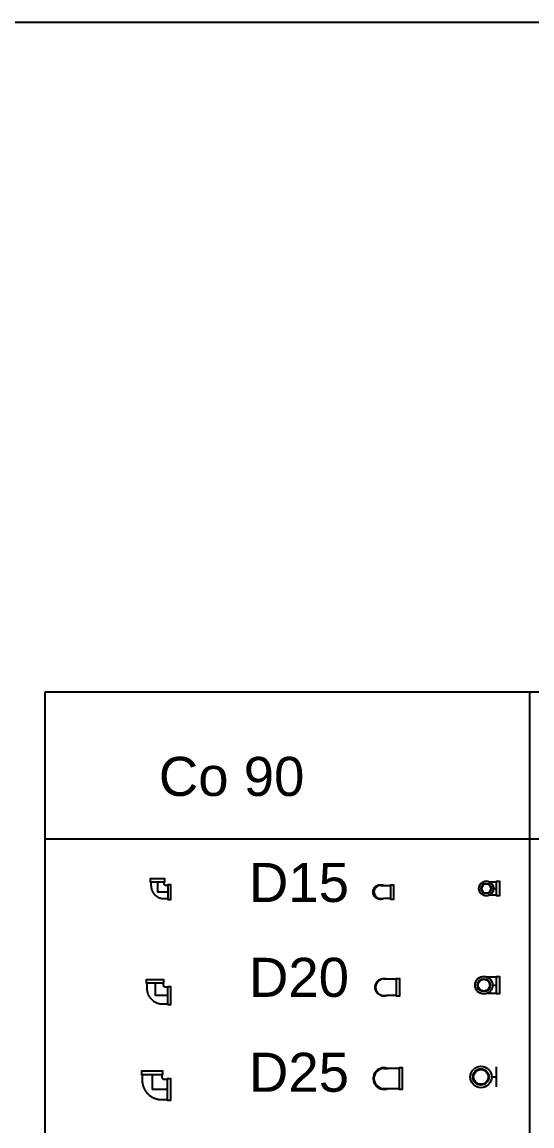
# Model space of a CAD drawing. Header units: millimetres. Extents: x 1218 to 72853, y -34712 to 16286.
# Drawn here: x 38714 to 39758, y 14025 to 16286 of the extents above; entities that cross this region are included whole.
import ezdxf

# ---------------------------------------------------------------- set-up
doc = ezdxf.new("R2010")
doc.units = ezdxf.units.MM
doc.set_wipeout_variables(frame=1)
doc.styles.get("Standard").update_dxf_attribs({"font": 'arial.ttf'})

# ---------------------------------------------------------------- blocks, each defined once
blk = doc.blocks.new('CO90-DN15 PCCC')
for p, q in [((-13.5, 21), (13.5, 21)), ((21, 13.5), (21, -13.5))]:
    blk.add_line(p, q)
at = {"color": 8}
for p in [(0, 21), (21, 0)]:
    blk.add_line(p, (0, 0), dxfattribs=at)
blk.add_lwpolyline([(13.5, -13.5), (19.5, -13.5), (19.5, -13.5), (19.6, -13.5), (19.6, -13.5), (19.7, -13.5), (19.7, -13.5), (19.8, -13.5), (19.8, -13.5), (19.9, -13.5), (19.9, -13.6), (20, -13.6), (20, -13.6), (20.1, -13.6), (20.1, -13.6), (20.1, -13.6), (20.2, -13.7), (20.2, -13.7), (20.3, -13.7), (20.3, -13.7), (20.3, -13.8), (20.4, -13.8), (20.4, -13.8), (20.5, -13.8), (20.5, -13.9), (20.5, -13.9), (20.6, -13.9), (20.6, -14), (20.6, -14), (20.7, -14), (20.7, -14.1), (20.7, -14.1), (20.7, -14.2), (20.8, -14.2), (20.8, -14.2), (20.8, -14.3), (20.8, -14.3), (20.9, -14.4), (20.9, -14.4), (20.9, -14.4), (20.9, -14.5), (20.9, -14.5), (20.9, -14.6), (21, -14.6), (21, -14.7), (21, -14.7), (21, -14.8), (21, -14.8), (21, -14.9), (21, -14.9), (21, -15), (27, -15), (27, 15), (21, 15), (21, 15), (21, 15), (21, 14.9), (21, 14.9), (21, 14.8), (21, 14.8), (21, 14.7), (21, 14.7), (21, 14.6), (20.9, 14.6), (20.9, 14.5), (20.9, 14.5), (20.9, 14.4), (20.9, 14.4), (20.9, 14.4), (20.8, 14.3), (20.8, 14.3), (20.8, 14.2), (20.8, 14.2), (20.7, 14.2), (20.7, 14.1), (20.7, 14.1), (20.7, 14), (20.6, 14), (20.6, 14), (20.6, 13.9), (20.5, 13.9), (20.5, 13.9), (20.5, 13.8), (20.4, 13.8), (20.4, 13.8), (20.3, 13.8), (20.3, 13.7), (20.3, 13.7), (20.2, 13.7), (20.2, 13.7), (20.1, 13.6), (20.1, 13.6), (20.1, 13.6), (20, 13.6), (20, 13.6), (19.9, 13.6), (19.9, 13.5), (19.8, 13.5), (19.8, 13.5), (19.7, 13.5), (19.7, 13.5), (19.6, 13.5), (19.6, 13.5), (19.5, 13.5), (17.5, 13.5), (17.4, 13.5), (17.2, 13.5), (17.1, 13.5), (17, 13.5), (16.9, 13.5), (16.8, 13.6), (16.6, 13.6), (16.5, 13.6), (16.4, 13.7), (16.3, 13.7), (16.1, 13.7), (16, 13.8), (15.9, 13.8), (15.8, 13.9), (15.7, 13.9), (15.6, 14), (15.5, 14.1), (15.4, 14.1), (15.3, 14.2), (15.1, 14.3), (15, 14.3), (15, 14.4), (14.9, 14.5), (14.8, 14.6), (14.7, 14.7), (14.6, 14.8), (14.5, 14.9), (14.4, 15), (14.3, 15), (14.3, 15.1), (14.2, 15.3), (14.1, 15.4), (14.1, 15.5), (14, 15.6), (13.9, 15.7), (13.9, 15.8), (13.8, 15.9), (13.8, 16), (13.7, 16.1), (13.7, 16.3), (13.7, 16.4), (13.6, 16.5), (13.6, 16.6), (13.6, 16.8), (13.5, 16.9), (13.5, 17), (13.5, 17.1), (13.5, 17.2), (13.5, 17.5), (13.5, 19.5), (13.5, 19.5), (13.5, 19.6), (13.5, 19.6), (13.5, 19.7), (13.5, 19.7), (13.5, 19.8), (13.5, 19.8), (13.5, 19.9), (13.6, 19.9), (13.6, 20), (13.6, 20), (13.6, 20.1), (13.6, 20.1), (13.6, 20.1), (13.7, 20.2), (13.7, 20.2), (13.7, 20.3), (13.7, 20.3), (13.8, 20.3), (13.8, 20.4), (13.8, 20.4), (13.8, 20.5), (13.9, 20.5), (13.9, 20.5), (13.9, 20.6), (14, 20.6), (14, 20.6), (14, 20.7), (14.1, 20.7), (14.1, 20.7), (14.2, 20.7), (14.2, 20.8), (14.2, 20.8), (14.3, 20.8), (14.3, 20.8), (14.4, 20.9), (14.4, 20.9), (14.4, 20.9), (14.5, 20.9), (14.5, 20.9), (14.6, 20.9), (14.6, 21), (14.7, 21), (14.7, 21), (14.8, 21), (14.8, 21), (14.9, 21), (14.9, 21), (15, 21), (15, 27), (-15, 27), (-15, 21), (-15, 21), (-15, 21), (-14.9, 21), (-14.9, 21), (-14.8, 21), (-14.8, 21), (-14.7, 21), (-14.7, 21), (-14.6, 21), (-14.6, 20.9), (-14.5, 20.9), (-14.5, 20.9), (-14.4, 20.9), (-14.4, 20.9), (-14.4, 20.9), (-14.3, 20.8), (-14.3, 20.8), (-14.2, 20.8), (-14.2, 20.8), (-14.2, 20.7), (-14.1, 20.7), (-14.1, 20.7), (-14, 20.7), (-14, 20.6), (-14, 20.6), (-13.9, 20.6), (-13.9, 20.5), (-13.9, 20.5), (-13.8, 20.5), (-13.8, 20.4), (-13.8, 20.4), (-13.8, 20.3), (-13.7, 20.3), (-13.7, 20.3), (-13.7, 20.2), (-13.7, 20.2), (-13.6, 20.1), (-13.6, 20.1), (-13.6, 20.1), (-13.6, 20), (-13.6, 20), (-13.6, 19.9), (-13.5, 19.9), (-13.5, 19.8), (-13.5, 19.8), (-13.5, 19.7), (-13.5, 19.7), (-13.5, 19.6), (-13.5, 19.6), (-13.5, 19.5), (-13.5, 13.5), (-13.4, 11.8), (-13.4, 11), (-13.3, 10.1), (-13.2, 9.3), (-13, 8.4), (-12.8, 7.6), (-12.7, 6.8), (-12.4, 6), (-12.2, 5.2), (-11.9, 4.4), (-11.6, 3.6), (-11.3, 2.8), (-10.9, 2), (-10.6, 1.2), (-10.2, 0.5), (-9.7, -0.2), (-9.3, -1), (-8.8, -1.7), (-8.3, -2.4), (-7.8, -3), (-7.3, -3.7), (-6.8, -4.4), (-6.2, -5), (-5.6, -5.6), (-5, -6.2), (-4.4, -6.8), (-3.7, -7.3), (-3, -7.8), (-2.4, -8.3), (-1.7, -8.8), (-1, -9.3), (-0.2, -9.7), (0.5, -10.2), (1.2, -10.6), (2, -10.9), (2.8, -11.3), (3.6, -11.6), (4.4, -11.9), (5.2, -12.2), (6, -12.4), (6.8, -12.7), (7.6, -12.8), (8.4, -13), (9.3, -13.2), (10.1, -13.3), (11, -13.4), (11.8, -13.4), (12.7, -13.5), (13.5, -13.5)], close=True)
at = {"flags": 1}
for p in [(0, 27), (27, 0)]:
    blk.add_attdef('AMC', p, '', height=0.5, dxfattribs=at)
blk = doc.blocks.new('CO90-DN20 PCCC')
blk.add_wipeout([(15, -17), (25, -17), (25, -17), (25.1, -17), (25.1, -17), (25.1, -17), (25.2, -17), (25.2, -17), (25.2, -17), (25.2, -17), (25.3, -17), (25.3, -17), (25.3, -17.1), (25.4, -17.1), (25.4, -17.1), (25.4, -17.1), (25.5, -17.1), (25.5, -17.1), (25.5, -17.1), (25.5, -17.2), (25.6, -17.2), (25.6, -17.2), (25.6, -17.2), (25.6, -17.2), (25.7, -17.2), (25.7, -17.3), (25.7, -17.3), (25.7, -17.3), (25.8, -17.3), (25.8, -17.4), (25.8, -17.4), (25.8, -17.4), (25.8, -17.4), (25.8, -17.5), (25.9, -17.5), (25.9, -17.5), (25.9, -17.5), (25.9, -17.6), (25.9, -17.6), (25.9, -17.6), (25.9, -17.7), (26, -17.7), (26, -17.7), (26, -17.8), (26, -17.8), (26, -17.8), (26, -17.8), (26, -17.9), (26, -17.9), (26, -17.9), (26, -18), (32, -18), (32, 18), (26, 18), (26, 18), (26, 17.9), (26, 17.9), (26, 17.9), (26, 17.8), (26, 17.8), (26, 17.8), (26, 17.8), (26, 17.7), (26, 17.7), (25.9, 17.7), (25.9, 17.6), (25.9, 17.6), (25.9, 17.6), (25.9, 17.5), (25.9, 17.5), (25.9, 17.5), (25.8, 17.5), (25.8, 17.4), (25.8, 17.4), (25.8, 17.4), (25.8, 17.4), (25.8, 17.3), (25.7, 17.3), (25.7, 17.3), (25.7, 17.3), (25.7, 17.2), (25.6, 17.2), (25.6, 17.2), (25.6, 17.2), (25.6, 17.2), (25.5, 17.2), (25.5, 17.1), (25.5, 17.1), (25.5, 17.1), (25.4, 17.1), (25.4, 17.1), (25.4, 17.1), (25.3, 17.1), (25.3, 17), (25.3, 17), (25.2, 17), (25.2, 17), (25.2, 17), (25.2, 17), (25.1, 17), (25.1, 17), (25.1, 17), (25, 17), (22, 17), (21.8, 17), (21.7, 17), (21.5, 17), (21.4, 17), (21.2, 17.1), (21.1, 17.1), (20.9, 17.1), (20.8, 17.2), (20.6, 17.2), (20.5, 17.2), (20.3, 17.3), (20.2, 17.4), (20, 17.4), (19.9, 17.5), (19.7, 17.5), (19.6, 17.6), (19.5, 17.7), (19.3, 17.8), (19.2, 17.9), (19.1, 18), (18.9, 18), (18.8, 18.1), (18.7, 18.2), (18.6, 18.4), (18.5, 18.5), (18.4, 18.6), (18.2, 18.7), (18.1, 18.8), (18, 18.9), (18, 19.1), (17.9, 19.2), (17.8, 19.3), (17.7, 19.5), (17.6, 19.6), (17.5, 19.7), (17.5, 19.9), (17.4, 20), (17.4, 20.2), (17.3, 20.3), (17.2, 20.5), (17.2, 20.6), (17.2, 20.8), (17.1, 20.9), (17.1, 21.1), (17.1, 21.2), (17, 21.4), (17, 21.5), (17, 21.7), (17, 22), (17, 25), (17, 25), (17, 25.1), (17, 25.1), (17, 25.1), (17, 25.2), (17, 25.2), (17, 25.2), (17, 25.2), (17, 25.3), (17, 25.3), (17.1, 25.3), (17.1, 25.4), (17.1, 25.4), (17.1, 25.4), (17.1, 25.5), (17.1, 25.5), (17.1, 25.5), (17.2, 25.5), (17.2, 25.6), (17.2, 25.6), (17.2, 25.6), (17.2, 25.6), (17.2, 25.7), (17.3, 25.7), (17.3, 25.7), (17.3, 25.7), (17.3, 25.8), (17.4, 25.8), (17.4, 25.8), (17.4, 25.8), (17.4, 25.8), (17.5, 25.8), (17.5, 25.9), (17.5, 25.9), (17.5, 25.9), (17.6, 25.9), (17.6, 25.9), (17.6, 25.9), (17.7, 25.9), (17.7, 26), (17.7, 26), (17.8, 26), (17.8, 26), (17.8, 26), (17.8, 26), (17.9, 26), (17.9, 26), (17.9, 26), (18, 26), (18, 32), (-18, 32), (-18, 26), (-18, 26), (-17.9, 26), (-17.9, 26), (-17.9, 26), (-17.8, 26), (-17.8, 26), (-17.8, 26), (-17.8, 26), (-17.7, 26), (-17.7, 26), (-17.7, 25.9), (-17.6, 25.9), (-17.6, 25.9), (-17.6, 25.9), (-17.5, 25.9), (-17.5, 25.9), (-17.5, 25.9), (-17.5, 25.8), (-17.4, 25.8), (-17.4, 25.8), (-17.4, 25.8), (-17.4, 25.8), (-17.3, 25.8), (-17.3, 25.7), (-17.3, 25.7), (-17.3, 25.7), (-17.2, 25.7), (-17.2, 25.6), (-17.2, 25.6), (-17.2, 25.6), (-17.2, 25.6), (-17.2, 25.5), (-17.1, 25.5), (-17.1, 25.5), (-17.1, 25.5), (-17.1, 25.4), (-17.1, 25.4), (-17.1, 25.4), (-17.1, 25.3), (-17, 25.3), (-17, 25.3), (-17, 25.2), (-17, 25.2), (-17, 25.2), (-17, 25.2), (-17, 25.1), (-17, 25.1), (-17, 25.1), (-17, 25), (-17, 15), (-16.9, 13), (-16.9, 12), (-16.7, 11), (-16.6, 10), (-16.4, 9), (-16.2, 8), (-16, 7), (-15.7, 6.1), (-15.4, 5.1), (-15.1, 4.2), (-14.8, 3.2), (-14.4, 2.3), (-14, 1.4), (-13.5, 0.5), (-13, -0.4), (-12.5, -1.3), (-12, -2.1), (-11.5, -3), (-10.9, -3.8), (-10.3, -4.6), (-9.7, -5.4), (-9, -6.2), (-8.3, -6.9), (-7.6, -7.6), (-6.9, -8.3), (-6.2, -9), (-5.4, -9.7), (-4.6, -10.3), (-3.8, -10.9), (-3, -11.5), (-2.1, -12), (-1.3, -12.5), (-0.4, -13), (0.5, -13.5), (1.4, -14), (2.3, -14.4), (3.2, -14.8), (4.2, -15.1), (5.1, -15.4), (6.1, -15.7), (7, -16), (8, -16.2), (9, -16.4), (10, -16.6), (11, -16.7), (12, -16.9), (13, -16.9), (14, -17)])
for p, q in [((-17, 26), (17, 26)), ((26, -17), (26, 17))]:
    blk.add_line(p, q)
at = {"color": 8}
for p in [(0, 26), (26, 0)]:
    blk.add_line(p, (0, 0), dxfattribs=at)
blk.add_lwpolyline([(15, -17), (25, -17), (25, -17), (25.1, -17), (25.1, -17), (25.1, -17), (25.2, -17), (25.2, -17), (25.2, -17), (25.2, -17), (25.3, -17), (25.3, -17), (25.3, -17.1), (25.4, -17.1), (25.4, -17.1), (25.4, -17.1), (25.5, -17.1), (25.5, -17.1), (25.5, -17.1), (25.5, -17.2), (25.6, -17.2), (25.6, -17.2), (25.6, -17.2), (25.6, -17.2), (25.7, -17.2), (25.7, -17.3), (25.7, -17.3), (25.7, -17.3), (25.8, -17.3), (25.8, -17.4), (25.8, -17.4), (25.8, -17.4), (25.8, -17.4), (25.8, -17.5), (25.9, -17.5), (25.9, -17.5), (25.9, -17.5), (25.9, -17.6), (25.9, -17.6), (25.9, -17.6), (25.9, -17.7), (26, -17.7), (26, -17.7), (26, -17.8), (26, -17.8), (26, -17.8), (26, -17.8), (26, -17.9), (26, -17.9), (26, -17.9), (26, -18), (32, -18), (32, 18), (26, 18), (26, 18), (26, 17.9), (26, 17.9), (26, 17.9), (26, 17.8), (26, 17.8), (26, 17.8), (26, 17.8), (26, 17.7), (26, 17.7), (25.9, 17.7), (25.9, 17.6), (25.9, 17.6), (25.9, 17.6), (25.9, 17.5), (25.9, 17.5), (25.9, 17.5), (25.8, 17.5), (25.8, 17.4), (25.8, 17.4), (25.8, 17.4), (25.8, 17.4), (25.8, 17.3), (25.7, 17.3), (25.7, 17.3), (25.7, 17.3), (25.7, 17.2), (25.6, 17.2), (25.6, 17.2), (25.6, 17.2), (25.6, 17.2), (25.5, 17.2), (25.5, 17.1), (25.5, 17.1), (25.5, 17.1), (25.4, 17.1), (25.4, 17.1), (25.4, 17.1), (25.3, 17.1), (25.3, 17), (25.3, 17), (25.2, 17), (25.2, 17), (25.2, 17), (25.2, 17), (25.1, 17), (25.1, 17), (25.1, 17), (25, 17), (22, 17), (21.8, 17), (21.7, 17), (21.5, 17), (21.4, 17), (21.2, 17.1), (21.1, 17.1), (20.9, 17.1), (20.8, 17.2), (20.6, 17.2), (20.5, 17.2), (20.3, 17.3), (20.2, 17.4), (20, 17.4), (19.9, 17.5), (19.7, 17.5), (19.6, 17.6), (19.5, 17.7), (19.3, 17.8), (19.2, 17.9), (19.1, 18), (18.9, 18), (18.8, 18.1), (18.7, 18.2), (18.6, 18.4), (18.5, 18.5), (18.4, 18.6), (18.2, 18.7), (18.1, 18.8), (18, 18.9), (18, 19.1), (17.9, 19.2), (17.8, 19.3), (17.7, 19.5), (17.6, 19.6), (17.5, 19.7), (17.5, 19.9), (17.4, 20), (17.4, 20.2), (17.3, 20.3), (17.2, 20.5), (17.2, 20.6), (17.2, 20.8), (17.1, 20.9), (17.1, 21.1), (17.1, 21.2), (17, 21.4), (17, 21.5), (17, 21.7), (17, 22), (17, 25), (17, 25), (17, 25.1), (17, 25.1), (17, 25.1), (17, 25.2), (17, 25.2), (17, 25.2), (17, 25.2), (17, 25.3), (17, 25.3), (17.1, 25.3), (17.1, 25.4), (17.1, 25.4), (17.1, 25.4), (17.1, 25.5), (17.1, 25.5), (17.1, 25.5), (17.2, 25.5), (17.2, 25.6), (17.2, 25.6), (17.2, 25.6), (17.2, 25.6), (17.2, 25.7), (17.3, 25.7), (17.3, 25.7), (17.3, 25.7), (17.3, 25.8), (17.4, 25.8), (17.4, 25.8), (17.4, 25.8), (17.4, 25.8), (17.5, 25.8), (17.5, 25.9), (17.5, 25.9), (17.5, 25.9), (17.6, 25.9), (17.6, 25.9), (17.6, 25.9), (17.7, 25.9), (17.7, 26), (17.7, 26), (17.8, 26), (17.8, 26), (17.8, 26), (17.8, 26), (17.9, 26), (17.9, 26), (17.9, 26), (18, 26), (18, 32), (-18, 32), (-18, 26), (-18, 26), (-17.9, 26), (-17.9, 26), (-17.9, 26), (-17.8, 26), (-17.8, 26), (-17.8, 26), (-17.8, 26), (-17.7, 26), (-17.7, 26), (-17.7, 25.9), (-17.6, 25.9), (-17.6, 25.9), (-17.6, 25.9), (-17.5, 25.9), (-17.5, 25.9), (-17.5, 25.9), (-17.5, 25.8), (-17.4, 25.8), (-17.4, 25.8), (-17.4, 25.8), (-17.4, 25.8), (-17.3, 25.8), (-17.3, 25.7), (-17.3, 25.7), (-17.3, 25.7), (-17.2, 25.7), (-17.2, 25.6), (-17.2, 25.6), (-17.2, 25.6), (-17.2, 25.6), (-17.2, 25.5), (-17.1, 25.5), (-17.1, 25.5), (-17.1, 25.5), (-17.1, 25.4), (-17.1, 25.4), (-17.1, 25.4), (-17.1, 25.3), (-17, 25.3), (-17, 25.3), (-17, 25.2), (-17, 25.2), (-17, 25.2), (-17, 25.2), (-17, 25.1), (-17, 25.1), (-17, 25.1), (-17, 25), (-17, 15), (-16.9, 13), (-16.9, 12), (-16.7, 11), (-16.6, 10), (-16.4, 9), (-16.2, 8), (-16, 7), (-15.7, 6.1), (-15.4, 5.1), (-15.1, 4.2), (-14.8, 3.2), (-14.4, 2.3), (-14, 1.4), (-13.5, 0.5), (-13, -0.4), (-12.5, -1.3), (-12, -2.1), (-11.5, -3), (-10.9, -3.8), (-10.3, -4.6), (-9.7, -5.4), (-9, -6.2), (-8.3, -6.9), (-7.6, -7.6), (-6.9, -8.3), (-6.2, -9), (-5.4, -9.7), (-4.6, -10.3), (-3.8, -10.9), (-3, -11.5), (-2.1, -12), (-1.3, -12.5), (-0.4, -13), (0.5, -13.5), (1.4, -14), (2.3, -14.4), (3.2, -14.8), (4.2, -15.1), (5.1, -15.4), (6.1, -15.7), (7, -16), (8, -16.2), (9, -16.4), (10, -16.6), (11, -16.7), (12, -16.9), (13, -16.9), (14, -17)], close=True)
at = {"flags": 1}
for p in [(0, 32), (32, 0)]:
    blk.add_attdef('AMC', p, '', height=0.5, dxfattribs=at)
blk = doc.blocks.new('CO90-DN25 PCCC')
blk.add_wipeout([(-20.5, 19.5), (-20.4, 17), (-20.3, 15.7), (-20.2, 14.5), (-20, 13.2), (-19.8, 12), (-19.5, 10.8), (-19.2, 9.6), (-18.9, 8.3), (-18.5, 7.1), (-18.1, 6), (-17.7, 4.8), (-17.2, 3.6), (-16.7, 2.5), (-16.1, 1.3), (-15.6, 0.2), (-14.9, -0.9), (-14.3, -1.9), (-13.6, -3), (-12.9, -4), (-12.1, -5), (-11.3, -6), (-10.5, -7), (-9.7, -7.9), (-8.8, -8.8), (-7.9, -9.7), (-7, -10.5), (-6, -11.3), (-5, -12.1), (-4, -12.9), (-3, -13.6), (-1.9, -14.3), (-0.9, -14.9), (0.2, -15.6), (1.3, -16.1), (2.5, -16.7), (3.6, -17.2), (4.8, -17.7), (6, -18.1), (7.1, -18.5), (8.3, -18.9), (9.6, -19.2), (10.8, -19.5), (12, -19.8), (13.2, -20), (14.5, -20.2), (15.7, -20.3), (17, -20.4), (18.2, -20.5), (19.5, -20.5), (29.5, -20.5), (29.5, -20.5), (29.6, -20.5), (29.6, -20.5), (29.7, -20.5), (29.7, -20.5), (29.8, -20.5), (29.8, -20.5), (29.9, -20.5), (29.9, -20.6), (30, -20.6), (30, -20.6), (30.1, -20.6), (30.1, -20.6), (30.1, -20.6), (30.2, -20.7), (30.2, -20.7), (30.3, -20.7), (30.3, -20.7), (30.3, -20.8), (30.4, -20.8), (30.4, -20.8), (30.5, -20.8), (30.5, -20.9), (30.5, -20.9), (30.6, -20.9), (30.6, -21), (30.6, -21), (30.7, -21), (30.7, -21.1), (30.7, -21.1), (30.7, -21.2), (30.8, -21.2), (30.8, -21.2), (30.8, -21.3), (30.8, -21.3), (30.9, -21.4), (30.9, -21.4), (30.9, -21.4), (30.9, -21.5), (30.9, -21.5), (30.9, -21.6), (31, -21.6), (31, -21.7), (31, -21.7), (31, -21.8), (31, -21.8), (31, -21.9), (31, -21.9), (31, -22), (31, -22), (38, -22), (38, 22), (31, 22), (31, 22), (31, 22), (31, 21.9), (31, 21.9), (31, 21.8), (31, 21.8), (31, 21.7), (31, 21.7), (31, 21.6), (30.9, 21.6), (30.9, 21.5), (30.9, 21.5), (30.9, 21.4), (30.9, 21.4), (30.9, 21.4), (30.8, 21.3), (30.8, 21.3), (30.8, 21.2), (30.8, 21.2), (30.7, 21.2), (30.7, 21.1), (30.7, 21.1), (30.7, 21), (30.6, 21), (30.6, 21), (30.6, 20.9), (30.5, 20.9), (30.5, 20.9), (30.5, 20.8), (30.4, 20.8), (30.4, 20.8), (30.3, 20.8), (30.3, 20.7), (30.3, 20.7), (30.2, 20.7), (30.2, 20.7), (30.1, 20.6), (30.1, 20.6), (30.1, 20.6), (30, 20.6), (30, 20.6), (29.9, 20.6), (29.9, 20.5), (29.8, 20.5), (29.8, 20.5), (29.7, 20.5), (29.7, 20.5), (29.6, 20.5), (29.6, 20.5), (29.5, 20.5), (25.5, 20.5), (25.3, 20.5), (25.2, 20.5), (25, 20.5), (24.9, 20.5), (24.7, 20.6), (24.6, 20.6), (24.4, 20.6), (24.3, 20.7), (24.1, 20.7), (24, 20.7), (23.8, 20.8), (23.7, 20.9), (23.5, 20.9), (23.4, 21), (23.2, 21), (23.1, 21.1), (23, 21.2), (22.8, 21.3), (22.7, 21.4), (22.6, 21.5), (22.4, 21.5), (22.3, 21.6), (22.2, 21.7), (22.1, 21.9), (22, 22), (21.9, 22.1), (21.7, 22.2), (21.6, 22.3), (21.5, 22.4), (21.5, 22.6), (21.4, 22.7), (21.3, 22.8), (21.2, 23), (21.1, 23.1), (21, 23.2), (21, 23.4), (20.9, 23.5), (20.9, 23.7), (20.8, 23.8), (20.7, 24), (20.7, 24.1), (20.7, 24.3), (20.6, 24.4), (20.6, 24.6), (20.6, 24.7), (20.5, 24.9), (20.5, 25), (20.5, 25.2), (20.5, 25.5), (20.5, 29.5), (20.5, 29.5), (20.5, 29.6), (20.5, 29.6), (20.5, 29.7), (20.5, 29.7), (20.5, 29.8), (20.5, 29.8), (20.5, 29.9), (20.6, 29.9), (20.6, 30), (20.6, 30), (20.6, 30.1), (20.6, 30.1), (20.6, 30.1), (20.7, 30.2), (20.7, 30.2), (20.7, 30.3), (20.7, 30.3), (20.8, 30.3), (20.8, 30.4), (20.8, 30.4), (20.8, 30.5), (20.9, 30.5), (20.9, 30.5), (20.9, 30.6), (21, 30.6), (21, 30.6), (21, 30.7), (21.1, 30.7), (21.1, 30.7), (21.2, 30.7), (21.2, 30.8), (21.2, 30.8), (21.3, 30.8), (21.3, 30.8), (21.4, 30.9), (21.4, 30.9), (21.4, 30.9), (21.5, 30.9), (21.5, 30.9), (21.6, 30.9), (21.6, 31), (21.7, 31), (21.7, 31), (21.8, 31), (21.8, 31), (21.9, 31), (21.9, 31), (22, 31), (22, 31), (22, 38), (-22, 38), (-22, 31), (-22, 31), (-21.9, 31), (-21.9, 31), (-21.8, 31), (-21.8, 31), (-21.7, 31), (-21.7, 31), (-21.6, 31), (-21.6, 30.9), (-21.5, 30.9), (-21.5, 30.9), (-21.4, 30.9), (-21.4, 30.9), (-21.4, 30.9), (-21.3, 30.8), (-21.3, 30.8), (-21.2, 30.8), (-21.2, 30.8), (-21.2, 30.7), (-21.1, 30.7), (-21.1, 30.7), (-21, 30.7), (-21, 30.6), (-21, 30.6), (-20.9, 30.6), (-20.9, 30.5), (-20.9, 30.5), (-20.8, 30.5), (-20.8, 30.4), (-20.8, 30.4), (-20.8, 30.3), (-20.7, 30.3), (-20.7, 30.3), (-20.7, 30.2), (-20.7, 30.2), (-20.6, 30.1), (-20.6, 30.1), (-20.6, 30.1), (-20.6, 30), (-20.6, 30), (-20.6, 29.9), (-20.5, 29.9), (-20.5, 29.8), (-20.5, 29.8), (-20.5, 29.7), (-20.5, 29.7), (-20.5, 29.6), (-20.5, 29.6), (-20.5, 29.5)])
for p, q in [((-20.5, 31), (20.5, 31)), ((31, 20.5), (31, -20.5))]:
    blk.add_line(p, q)
at = {"color": 8}
for p in [(0, 31), (31, 0)]:
    blk.add_line(p, (0, 0), dxfattribs=at)
blk.add_lwpolyline([(-20.5, 19.5), (-20.4, 17), (-20.3, 15.7), (-20.2, 14.5), (-20, 13.2), (-19.8, 12), (-19.5, 10.8), (-19.2, 9.6), (-18.9, 8.3), (-18.5, 7.1), (-18.1, 6), (-17.7, 4.8), (-17.2, 3.6), (-16.7, 2.5), (-16.1, 1.3), (-15.6, 0.2), (-14.9, -0.9), (-14.3, -1.9), (-13.6, -3), (-12.9, -4), (-12.1, -5), (-11.3, -6), (-10.5, -7), (-9.7, -7.9), (-8.8, -8.8), (-7.9, -9.7), (-7, -10.5), (-6, -11.3), (-5, -12.1), (-4, -12.9), (-3, -13.6), (-1.9, -14.3), (-0.9, -14.9), (0.2, -15.6), (1.3, -16.1), (2.5, -16.7), (3.6, -17.2), (4.8, -17.7), (6, -18.1), (7.1, -18.5), (8.3, -18.9), (9.6, -19.2), (10.8, -19.5), (12, -19.8), (13.2, -20), (14.5, -20.2), (15.7, -20.3), (17, -20.4), (18.2, -20.5), (19.5, -20.5), (29.5, -20.5), (29.5, -20.5), (29.6, -20.5), (29.6, -20.5), (29.7, -20.5), (29.7, -20.5), (29.8, -20.5), (29.8, -20.5), (29.9, -20.5), (29.9, -20.6), (30, -20.6), (30, -20.6), (30.1, -20.6), (30.1, -20.6), (30.1, -20.6), (30.2, -20.7), (30.2, -20.7), (30.3, -20.7), (30.3, -20.7), (30.3, -20.8), (30.4, -20.8), (30.4, -20.8), (30.5, -20.8), (30.5, -20.9), (30.5, -20.9), (30.6, -20.9), (30.6, -21), (30.6, -21), (30.7, -21), (30.7, -21.1), (30.7, -21.1), (30.7, -21.2), (30.8, -21.2), (30.8, -21.2), (30.8, -21.3), (30.8, -21.3), (30.9, -21.4), (30.9, -21.4), (30.9, -21.4), (30.9, -21.5), (30.9, -21.5), (30.9, -21.6), (31, -21.6), (31, -21.7), (31, -21.7), (31, -21.8), (31, -21.8), (31, -21.9), (31, -21.9), (31, -22), (31, -22), (38, -22), (38, 22), (31, 22), (31, 22), (31, 22), (31, 21.9), (31, 21.9), (31, 21.8), (31, 21.8), (31, 21.7), (31, 21.7), (31, 21.6), (30.9, 21.6), (30.9, 21.5), (30.9, 21.5), (30.9, 21.4), (30.9, 21.4), (30.9, 21.4), (30.8, 21.3), (30.8, 21.3), (30.8, 21.2), (30.8, 21.2), (30.7, 21.2), (30.7, 21.1), (30.7, 21.1), (30.7, 21), (30.6, 21), (30.6, 21), (30.6, 20.9), (30.5, 20.9), (30.5, 20.9), (30.5, 20.8), (30.4, 20.8), (30.4, 20.8), (30.3, 20.8), (30.3, 20.7), (30.3, 20.7), (30.2, 20.7), (30.2, 20.7), (30.1, 20.6), (30.1, 20.6), (30.1, 20.6), (30, 20.6), (30, 20.6), (29.9, 20.6), (29.9, 20.5), (29.8, 20.5), (29.8, 20.5), (29.7, 20.5), (29.7, 20.5), (29.6, 20.5), (29.6, 20.5), (29.5, 20.5), (25.5, 20.5), (25.3, 20.5), (25.2, 20.5), (25, 20.5), (24.9, 20.5), (24.7, 20.6), (24.6, 20.6), (24.4, 20.6), (24.3, 20.7), (24.1, 20.7), (24, 20.7), (23.8, 20.8), (23.7, 20.9), (23.5, 20.9), (23.4, 21), (23.2, 21), (23.1, 21.1), (23, 21.2), (22.8, 21.3), (22.7, 21.4), (22.6, 21.5), (22.4, 21.5), (22.3, 21.6), (22.2, 21.7), (22.1, 21.9), (22, 22), (21.9, 22.1), (21.7, 22.2), (21.6, 22.3), (21.5, 22.4), (21.5, 22.6), (21.4, 22.7), (21.3, 22.8), (21.2, 23), (21.1, 23.1), (21, 23.2), (21, 23.4), (20.9, 23.5), (20.9, 23.7), (20.8, 23.8), (20.7, 24), (20.7, 24.1), (20.7, 24.3), (20.6, 24.4), (20.6, 24.6), (20.6, 24.7), (20.5, 24.9), (20.5, 25), (20.5, 25.2), (20.5, 25.5), (20.5, 29.5), (20.5, 29.5), (20.5, 29.6), (20.5, 29.6), (20.5, 29.7), (20.5, 29.7), (20.5, 29.8), (20.5, 29.8), (20.5, 29.9), (20.6, 29.9), (20.6, 30), (20.6, 30), (20.6, 30.1), (20.6, 30.1), (20.6, 30.1), (20.7, 30.2), (20.7, 30.2), (20.7, 30.3), (20.7, 30.3), (20.8, 30.3), (20.8, 30.4), (20.8, 30.4), (20.8, 30.5), (20.9, 30.5), (20.9, 30.5), (20.9, 30.6), (21, 30.6), (21, 30.6), (21, 30.7), (21.1, 30.7), (21.1, 30.7), (21.2, 30.7), (21.2, 30.8), (21.2, 30.8), (21.3, 30.8), (21.3, 30.8), (21.4, 30.9), (21.4, 30.9), (21.4, 30.9), (21.5, 30.9), (21.5, 30.9), (21.6, 30.9), (21.6, 31), (21.7, 31), (21.7, 31), (21.8, 31), (21.8, 31), (21.9, 31), (21.9, 31), (22, 31), (22, 31), (22, 38), (-22, 38), (-22, 31), (-22, 31), (-21.9, 31), (-21.9, 31), (-21.8, 31), (-21.8, 31), (-21.7, 31), (-21.7, 31), (-21.6, 31), (-21.6, 30.9), (-21.5, 30.9), (-21.5, 30.9), (-21.4, 30.9), (-21.4, 30.9), (-21.4, 30.9), (-21.3, 30.8), (-21.3, 30.8), (-21.2, 30.8), (-21.2, 30.8), (-21.2, 30.7), (-21.1, 30.7), (-21.1, 30.7), (-21, 30.7), (-21, 30.6), (-21, 30.6), (-20.9, 30.6), (-20.9, 30.5), (-20.9, 30.5), (-20.8, 30.5), (-20.8, 30.4), (-20.8, 30.4), (-20.8, 30.3), (-20.7, 30.3), (-20.7, 30.3), (-20.7, 30.2), (-20.7, 30.2), (-20.6, 30.1), (-20.6, 30.1), (-20.6, 30.1), (-20.6, 30), (-20.6, 30), (-20.6, 29.9), (-20.5, 29.9), (-20.5, 29.8), (-20.5, 29.8), (-20.5, 29.7), (-20.5, 29.7), (-20.5, 29.6), (-20.5, 29.6), (-20.5, 29.5)], close=True)
at = {"flags": 1}
for p in [(0, 38), (38, 0)]:
    blk.add_attdef('AMC', p, '', height=0.5, dxfattribs=at)
blk = doc.blocks.new('CO90DOWN-DN15 PCCC')
for p, q in [((0, 13.5), (6.5, 13.5)), ((21, -13.5), (21, 13.5)), ((0, -13.5), (6.5, -13.5))]:
    blk.add_line(p, q)
blk.add_lwpolyline([(6.5, 13.5), (19.5, 13.5), (19.6, 13.5), (19.6, 13.5), (19.7, 13.5), (19.7, 13.5), (19.8, 13.5), (19.8, 13.5), (19.9, 13.5), (19.9, 13.6), (20, 13.6), (20, 13.6), (20.1, 13.6), (20.1, 13.6), (20.1, 13.6), (20.2, 13.7), (20.2, 13.7), (20.3, 13.7), (20.3, 13.7), (20.3, 13.8), (20.4, 13.8), (20.4, 13.8), (20.5, 13.8), (20.5, 13.9), (20.5, 13.9), (20.6, 13.9), (20.6, 14), (20.6, 14), (20.7, 14), (20.7, 14.1), (20.7, 14.1), (20.7, 14.2), (20.8, 14.2), (20.8, 14.2), (20.8, 14.3), (20.8, 14.3), (20.9, 14.4), (20.9, 14.4), (20.9, 14.4), (20.9, 14.5), (20.9, 14.5), (20.9, 14.6), (21, 14.6), (21, 14.7), (21, 14.7), (21, 14.8), (21, 14.8), (21, 14.9), (21, 14.9), (21, 15), (21, 15), (21, 15), (27, 15), (27, -15), (21, -15), (21, -15), (21, -14.9), (21, -14.9), (21, -14.8), (21, -14.8), (21, -14.7), (21, -14.7), (21, -14.6), (20.9, -14.6), (20.9, -14.5), (20.9, -14.5), (20.9, -14.4), (20.9, -14.4), (20.9, -14.4), (20.8, -14.3), (20.8, -14.3), (20.8, -14.2), (20.8, -14.2), (20.7, -14.2), (20.7, -14.1), (20.7, -14.1), (20.7, -14), (20.6, -14), (20.6, -14), (20.6, -13.9), (20.5, -13.9), (20.5, -13.9), (20.5, -13.8), (20.4, -13.8), (20.4, -13.8), (20.3, -13.8), (20.3, -13.7), (20.3, -13.7), (20.2, -13.7), (20.2, -13.7), (20.1, -13.6), (20.1, -13.6), (20.1, -13.6), (20, -13.6), (20, -13.6), (19.9, -13.6), (19.9, -13.5), (19.8, -13.5), (19.8, -13.5), (19.7, -13.5), (19.7, -13.5), (19.6, -13.5), (19.6, -13.5), (19.5, -13.5), (19.5, -13.5), (6.5, -13.5), (5.4, -14), (4.3, -14.4), (3.1, -14.7), (1.9, -14.9), (0.7, -15), (-0.5, -15), (-1.7, -14.9), (-2.9, -14.7), (-4.1, -14.4), (-5.3, -14.1), (-6.4, -13.6), (-7.4, -13), (-8.5, -12.4), (-9.4, -11.7), (-10.4, -10.9), (-11.2, -10), (-12, -9), (-12.7, -8), (-13.3, -7), (-13.8, -5.9), (-14.2, -4.8), (-14.6, -3.6), (-14.8, -2.4), (-15, -1.2), (-15, 0), (-15, 1.2), (-14.8, 2.4), (-14.6, 3.6), (-14.2, 4.8), (-13.8, 5.9), (-13.3, 7), (-12.7, 8), (-12, 9), (-11.2, 10), (-10.4, 10.9), (-9.4, 11.7), (-8.5, 12.4), (-7.4, 13), (-6.4, 13.6), (-5.3, 14.1), (-4.1, 14.4), (-2.9, 14.7), (-1.7, 14.9), (-0.5, 15), (0.7, 15), (1.9, 14.9), (3.1, 14.7), (4.3, 14.4)], close=True)
blk.add_arc((0, 0), 13.5, 90, 270)
at = {"flags": 1}
blk.add_attdef('AMC', (27, 0), '', height=0.5, dxfattribs=at)
blk = doc.blocks.new('CO90DOWN-DN20 PCCC')
for p, q in [((0, 17), (5.9, 17)), ((26, -17), (26, 17)), ((0, -17), (5.9, -17))]:
    blk.add_line(p, q)
blk.add_lwpolyline([(5.9, -17), (4.6, -17.4), (3.3, -17.7), (1.9, -17.9), (0.5, -18), (-0.8, -18), (-2.2, -17.9), (-3.6, -17.6), (-4.9, -17.3), (-6.2, -16.9), (-7.5, -16.4), (-8.7, -15.8), (-9.9, -15.1), (-11, -14.3), (-12, -13.4), (-13, -12.4), (-13.9, -11.4), (-14.8, -10.3), (-15.5, -9.2), (-16.1, -7.9), (-16.7, -6.7), (-17.2, -5.4), (-17.5, -4.1), (-17.8, -2.7), (-17.9, -1.4), (-18, 0), (-17.9, 1.4), (-17.8, 2.7), (-17.5, 4.1), (-17.2, 5.4), (-16.7, 6.7), (-16.1, 7.9), (-15.5, 9.2), (-14.8, 10.3), (-13.9, 11.4), (-13, 12.4), (-12, 13.4), (-11, 14.3), (-9.9, 15.1), (-8.7, 15.8), (-7.5, 16.4), (-6.2, 16.9), (-4.9, 17.3), (-3.6, 17.6), (-2.2, 17.9), (-0.8, 18), (0.5, 18), (1.9, 17.9), (3.3, 17.7), (5.9, 17), (25, 17), (25.1, 17), (25.1, 17), (25.1, 17), (25.2, 17), (25.2, 17), (25.2, 17), (25.2, 17), (25.3, 17), (25.3, 17), (25.3, 17.1), (25.4, 17.1), (25.4, 17.1), (25.4, 17.1), (25.5, 17.1), (25.5, 17.1), (25.5, 17.1), (25.5, 17.2), (25.6, 17.2), (25.6, 17.2), (25.6, 17.2), (25.6, 17.2), (25.7, 17.2), (25.7, 17.3), (25.7, 17.3), (25.7, 17.3), (25.8, 17.3), (25.8, 17.4), (25.8, 17.4), (25.8, 17.4), (25.8, 17.4), (25.8, 17.5), (25.9, 17.5), (25.9, 17.5), (25.9, 17.5), (25.9, 17.6), (25.9, 17.6), (25.9, 17.6), (25.9, 17.7), (26, 17.7), (26, 17.7), (26, 17.8), (26, 17.8), (26, 17.8), (26, 17.8), (26, 17.9), (26, 17.9), (26, 17.9), (26, 18), (26, 18), (32, 18), (32, -18), (26, -18), (26, -17.9), (26, -17.9), (26, -17.9), (26, -17.8), (26, -17.8), (26, -17.8), (26, -17.8), (26, -17.7), (26, -17.7), (25.9, -17.7), (25.9, -17.6), (25.9, -17.6), (25.9, -17.6), (25.9, -17.5), (25.9, -17.5), (25.9, -17.5), (25.8, -17.5), (25.8, -17.4), (25.8, -17.4), (25.8, -17.4), (25.8, -17.4), (25.8, -17.3), (25.7, -17.3), (25.7, -17.3), (25.7, -17.3), (25.7, -17.2), (25.6, -17.2), (25.6, -17.2), (25.6, -17.2), (25.6, -17.2), (25.5, -17.2), (25.5, -17.1), (25.5, -17.1), (25.5, -17.1), (25.4, -17.1), (25.4, -17.1), (25.4, -17.1), (25.3, -17.1), (25.3, -17), (25.3, -17), (25.2, -17), (25.2, -17), (25.2, -17), (25.2, -17), (25.1, -17), (25.1, -17), (25.1, -17), (25, -17), (25, -17)], close=True)
blk.add_arc((0, 0), 17, 90, 270)
at = {"flags": 1}
blk.add_attdef('AMC', (32, 0), '', height=0.5, dxfattribs=at)
blk = doc.blocks.new('CO90DOWN-DN25 PCCC')
for p, q in [((0, 20.5), (8, 20.5)), ((31, 20.5), (31, -20.5)), ((0, -20.5), (8, -20.5))]:
    blk.add_line(p, q)
blk.add_lwpolyline([(8, -20.5), (29.5, -20.5), (29.5, -20.5), (29.6, -20.5), (29.6, -20.5), (29.7, -20.5), (29.7, -20.5), (29.8, -20.5), (29.8, -20.5), (29.9, -20.5), (29.9, -20.6), (30, -20.6), (30, -20.6), (30.1, -20.6), (30.1, -20.6), (30.1, -20.6), (30.2, -20.7), (30.2, -20.7), (30.3, -20.7), (30.3, -20.7), (30.3, -20.8), (30.4, -20.8), (30.4, -20.8), (30.5, -20.8), (30.5, -20.9), (30.5, -20.9), (30.6, -20.9), (30.6, -21), (30.6, -21), (30.7, -21), (30.7, -21.1), (30.7, -21.1), (30.7, -21.2), (30.8, -21.2), (30.8, -21.2), (30.8, -21.3), (30.8, -21.3), (30.9, -21.4), (30.9, -21.4), (30.9, -21.4), (30.9, -21.5), (30.9, -21.5), (30.9, -21.6), (31, -21.6), (31, -21.7), (31, -21.7), (31, -21.8), (31, -21.8), (31, -21.9), (31, -21.9), (31, -22), (31, -22), (38, -22), (38, 22), (31, 22), (31, 22), (31, 22), (31, 21.9), (31, 21.9), (31, 21.8), (31, 21.8), (31, 21.7), (31, 21.7), (31, 21.6), (30.9, 21.6), (30.9, 21.5), (30.9, 21.5), (30.9, 21.4), (30.9, 21.4), (30.9, 21.4), (30.8, 21.3), (30.8, 21.3), (30.8, 21.2), (30.8, 21.2), (30.7, 21.2), (30.7, 21.1), (30.7, 21.1), (30.7, 21), (30.6, 21), (30.6, 21), (30.6, 20.9), (30.5, 20.9), (30.5, 20.9), (30.5, 20.8), (30.4, 20.8), (30.4, 20.8), (30.3, 20.8), (30.3, 20.7), (30.3, 20.7), (30.2, 20.7), (30.2, 20.7), (30.1, 20.6), (30.1, 20.6), (30.1, 20.6), (30, 20.6), (30, 20.6), (29.9, 20.6), (29.9, 20.5), (29.8, 20.5), (29.8, 20.5), (29.7, 20.5), (29.7, 20.5), (29.6, 20.5), (29.6, 20.5), (29.5, 20.5), (8, 20.5), (4.7, 21.5), (3, 21.8), (1.3, 22), (-0.4, 22), (-2.1, 21.9), (-3.8, 21.7), (-5.4, 21.3), (-7.1, 20.8), (-8.7, 20.2), (-10.2, 19.5), (-11.7, 18.6), (-13.1, 17.7), (-14.4, 16.6), (-15.7, 15.4), (-16.8, 14.2), (-17.9, 12.8), (-18.8, 11.4), (-19.7, 9.9), (-20.4, 8.3), (-20.9, 6.7), (-21.4, 5.1), (-21.7, 3.4), (-21.9, 1.7), (-22, 0), (-21.9, -1.7), (-21.7, -3.4), (-21.4, -5.1), (-20.9, -6.7), (-20.4, -8.3), (-19.7, -9.9), (-18.8, -11.4), (-17.9, -12.8), (-16.8, -14.2), (-15.7, -15.4), (-14.4, -16.6), (-13.1, -17.7), (-11.7, -18.6), (-10.2, -19.5), (-8.7, -20.2), (-7.1, -20.8), (-5.4, -21.3), (-3.8, -21.7), (-2.1, -21.9), (-0.4, -22), (1.3, -22), (3, -21.8), (4.7, -21.5), (6.4, -21.1)], close=True)
blk.add_arc((0, 0), 20.5, 90, 270)
at = {"flags": 1}
blk.add_attdef('AMC', (38, 0), '', height=0.5, dxfattribs=at)
blk = doc.blocks.new('CO90UP-DN15 PCCC')
at = {"color": 8}
blk.add_line((15, 0), (21, 0), dxfattribs=at)
blk.add_line((21, -13.5), (21, 13.5))
blk.add_lwpolyline([(6.5, -13.5), (5.4, -14), (4.3, -14.4), (3.1, -14.7), (1.9, -14.9), (0.7, -15), (-0.5, -15), (-1.7, -14.9), (-2.9, -14.7), (-4.1, -14.4), (-5.3, -14.1), (-6.4, -13.6), (-7.4, -13), (-8.5, -12.4), (-9.4, -11.7), (-10.4, -10.9), (-11.2, -10), (-12, -9), (-12.7, -8), (-13.3, -7), (-13.8, -5.9), (-14.2, -4.8), (-14.6, -3.6), (-14.8, -2.4), (-15, -1.2), (-15, 0), (-15, 1.2), (-14.8, 2.4), (-14.6, 3.6), (-14.2, 4.8), (-13.8, 5.9), (-13.3, 7), (-12.7, 8), (-12, 9), (-11.2, 10), (-10.4, 10.9), (-9.4, 11.7), (-8.5, 12.4), (-7.4, 13), (-6.4, 13.6), (-5.3, 14.1), (-4.1, 14.4), (-2.9, 14.7), (-1.7, 14.9), (-0.5, 15), (0.7, 15), (1.9, 14.9), (3.1, 14.7), (4.3, 14.4), (6.5, 13.5), (19.5, 13.5), (19.6, 13.5), (19.6, 13.5), (19.7, 13.5), (19.7, 13.5), (19.8, 13.5), (19.8, 13.5), (19.9, 13.5), (19.9, 13.6), (20, 13.6), (20, 13.6), (20.1, 13.6), (20.1, 13.6), (20.1, 13.6), (20.2, 13.7), (20.2, 13.7), (20.3, 13.7), (20.3, 13.7), (20.3, 13.8), (20.4, 13.8), (20.4, 13.8), (20.5, 13.8), (20.5, 13.9), (20.5, 13.9), (20.6, 13.9), (20.6, 14), (20.6, 14), (20.7, 14), (20.7, 14.1), (20.7, 14.1), (20.7, 14.2), (20.8, 14.2), (20.8, 14.2), (20.8, 14.3), (20.8, 14.3), (20.9, 14.4), (20.9, 14.4), (20.9, 14.4), (20.9, 14.5), (20.9, 14.5), (20.9, 14.6), (21, 14.6), (21, 14.7), (21, 14.7), (21, 14.8), (21, 14.8), (21, 14.9), (21, 14.9), (21, 15), (21, 15), (21, 15), (27, 15), (27, -15), (21, -15), (21, -15), (21, -14.9), (21, -14.9), (21, -14.8), (21, -14.8), (21, -14.7), (21, -14.7), (21, -14.6), (20.9, -14.6), (20.9, -14.5), (20.9, -14.5), (20.9, -14.4), (20.9, -14.4), (20.9, -14.4), (20.8, -14.3), (20.8, -14.3), (20.8, -14.2), (20.8, -14.2), (20.7, -14.2), (20.7, -14.1), (20.7, -14.1), (20.7, -14), (20.6, -14), (20.6, -14), (20.6, -13.9), (20.5, -13.9), (20.5, -13.9), (20.5, -13.8), (20.4, -13.8), (20.4, -13.8), (20.3, -13.8), (20.3, -13.7), (20.3, -13.7), (20.2, -13.7), (20.2, -13.7), (20.1, -13.6), (20.1, -13.6), (20.1, -13.6), (20, -13.6), (20, -13.6), (19.9, -13.6), (19.9, -13.5), (19.8, -13.5), (19.8, -13.5), (19.7, -13.5), (19.7, -13.5), (19.6, -13.5), (19.6, -13.5), (19.5, -13.5), (19.5, -13.5), (6.5, -13.5)], close=True)
blk.add_circle((0, 0), 15)
for radius in [10.5, 9.32]:
    blk.add_circle((0, 0), radius, dxfattribs=at)
at = {"flags": 1}
blk.add_attdef('AMC', (27, 0), '', height=0.5, dxfattribs=at)
blk = doc.blocks.new('CO90UP-DN20 PCCC')
at = {"color": 8}
blk.add_line((18, 0), (26, 0), dxfattribs=at)
blk.add_line((26, -17), (26, 17))
blk.add_lwpolyline([(5.9, 17), (25, 17), (25.1, 17), (25.1, 17), (25.1, 17), (25.2, 17), (25.2, 17), (25.2, 17), (25.2, 17), (25.3, 17), (25.3, 17), (25.3, 17.1), (25.4, 17.1), (25.4, 17.1), (25.4, 17.1), (25.5, 17.1), (25.5, 17.1), (25.5, 17.1), (25.5, 17.2), (25.6, 17.2), (25.6, 17.2), (25.6, 17.2), (25.6, 17.2), (25.7, 17.2), (25.7, 17.3), (25.7, 17.3), (25.7, 17.3), (25.8, 17.3), (25.8, 17.4), (25.8, 17.4), (25.8, 17.4), (25.8, 17.4), (25.8, 17.5), (25.9, 17.5), (25.9, 17.5), (25.9, 17.5), (25.9, 17.6), (25.9, 17.6), (25.9, 17.6), (25.9, 17.7), (26, 17.7), (26, 17.7), (26, 17.8), (26, 17.8), (26, 17.8), (26, 17.8), (26, 17.9), (26, 17.9), (26, 17.9), (26, 18), (26, 18), (32, 18), (32, -18), (26, -18), (26, -17.9), (26, -17.9), (26, -17.9), (26, -17.8), (26, -17.8), (26, -17.8), (26, -17.8), (26, -17.7), (26, -17.7), (25.9, -17.7), (25.9, -17.6), (25.9, -17.6), (25.9, -17.6), (25.9, -17.5), (25.9, -17.5), (25.9, -17.5), (25.8, -17.5), (25.8, -17.4), (25.8, -17.4), (25.8, -17.4), (25.8, -17.4), (25.8, -17.3), (25.7, -17.3), (25.7, -17.3), (25.7, -17.3), (25.7, -17.2), (25.6, -17.2), (25.6, -17.2), (25.6, -17.2), (25.6, -17.2), (25.5, -17.2), (25.5, -17.1), (25.5, -17.1), (25.5, -17.1), (25.4, -17.1), (25.4, -17.1), (25.4, -17.1), (25.3, -17.1), (25.3, -17), (25.3, -17), (25.2, -17), (25.2, -17), (25.2, -17), (25.2, -17), (25.1, -17), (25.1, -17), (25.1, -17), (25, -17), (25, -17), (5.9, -17), (4.6, -17.4), (3.3, -17.7), (1.9, -17.9), (0.5, -18), (-0.8, -18), (-2.2, -17.9), (-3.6, -17.6), (-4.9, -17.3), (-6.2, -16.9), (-7.5, -16.4), (-8.7, -15.8), (-9.9, -15.1), (-11, -14.3), (-12, -13.4), (-13, -12.4), (-13.9, -11.4), (-14.8, -10.3), (-15.5, -9.2), (-16.1, -7.9), (-16.7, -6.7), (-17.2, -5.4), (-17.5, -4.1), (-17.8, -2.7), (-17.9, -1.4), (-18, 0), (-17.9, 1.4), (-17.8, 2.7), (-17.5, 4.1), (-17.2, 5.4), (-16.7, 6.7), (-16.1, 7.9), (-15.5, 9.2), (-14.8, 10.3), (-13.9, 11.4), (-13, 12.4), (-12, 13.4), (-11, 14.3), (-9.9, 15.1), (-8.7, 15.8), (-7.5, 16.4), (-6.2, 16.9), (-4.9, 17.3), (-3.6, 17.6), (-2.2, 17.9), (-0.8, 18), (0.5, 18), (1.9, 17.9), (3.3, 17.7), (5.9, 17)], close=True)
blk.add_circle((0, 0), 18)
for radius in [13.2, 12.1]:
    blk.add_circle((0, 0), radius, dxfattribs=at)
at = {"flags": 1}
blk.add_attdef('AMC', (32, 0), '', height=0.5, dxfattribs=at)
blk = doc.blocks.new('CO90UP-DN25 PCCC')
blk.add_wipeout([(8, 20.5), (4.7, 21.5), (3, 21.8), (1.3, 22), (-0.4, 22), (-2.1, 21.9), (-3.8, 21.7), (-5.4, 21.3), (-7.1, 20.8), (-8.7, 20.2), (-10.2, 19.5), (-11.7, 18.6), (-13.1, 17.7), (-14.4, 16.6), (-15.7, 15.4), (-16.8, 14.2), (-17.9, 12.8), (-18.8, 11.4), (-19.7, 9.9), (-20.4, 8.3), (-20.9, 6.7), (-21.4, 5.1), (-21.7, 3.4), (-21.9, 1.7), (-22, 0), (-21.9, -1.7), (-21.7, -3.4), (-21.4, -5.1), (-20.9, -6.7), (-20.4, -8.3), (-19.7, -9.9), (-18.8, -11.4), (-17.9, -12.8), (-16.8, -14.2), (-15.7, -15.4), (-14.4, -16.6), (-13.1, -17.7), (-11.7, -18.6), (-10.2, -19.5), (-8.7, -20.2), (-7.1, -20.8), (-5.4, -21.3), (-3.8, -21.7), (-2.1, -21.9), (-0.4, -22), (1.3, -22), (3, -21.8), (4.7, -21.5), (6.4, -21.1), (8, -20.5), (29.5, -20.5), (29.5, -20.5), (29.6, -20.5), (29.6, -20.5), (29.7, -20.5), (29.7, -20.5), (29.8, -20.5), (29.8, -20.5), (29.9, -20.5), (29.9, -20.6), (30, -20.6), (30, -20.6), (30.1, -20.6), (30.1, -20.6), (30.1, -20.6), (30.2, -20.7), (30.2, -20.7), (30.3, -20.7), (30.3, -20.7), (30.3, -20.8), (30.4, -20.8), (30.4, -20.8), (30.5, -20.8), (30.5, -20.9), (30.5, -20.9), (30.6, -20.9), (30.6, -21), (30.6, -21), (30.7, -21), (30.7, -21.1), (30.7, -21.1), (30.7, -21.2), (30.8, -21.2), (30.8, -21.2), (30.8, -21.3), (30.8, -21.3), (30.9, -21.4), (30.9, -21.4), (30.9, -21.4), (30.9, -21.5), (30.9, -21.5), (30.9, -21.6), (31, -21.6), (31, -21.7), (31, -21.7), (31, -21.8), (31, -21.8), (31, -21.9), (31, -21.9), (31, -22), (31, -22), (38, -22), (38, 22), (31, 22), (31, 22), (31, 22), (31, 21.9), (31, 21.9), (31, 21.8), (31, 21.8), (31, 21.7), (31, 21.7), (31, 21.6), (30.9, 21.6), (30.9, 21.5), (30.9, 21.5), (30.9, 21.4), (30.9, 21.4), (30.9, 21.4), (30.8, 21.3), (30.8, 21.3), (30.8, 21.2), (30.8, 21.2), (30.7, 21.2), (30.7, 21.1), (30.7, 21.1), (30.7, 21), (30.6, 21), (30.6, 21), (30.6, 20.9), (30.5, 20.9), (30.5, 20.9), (30.5, 20.8), (30.4, 20.8), (30.4, 20.8), (30.3, 20.8), (30.3, 20.7), (30.3, 20.7), (30.2, 20.7), (30.2, 20.7), (30.1, 20.6), (30.1, 20.6), (30.1, 20.6), (30, 20.6), (30, 20.6), (29.9, 20.6), (29.9, 20.5), (29.8, 20.5), (29.8, 20.5), (29.7, 20.5), (29.7, 20.5), (29.6, 20.5), (29.6, 20.5), (29.5, 20.5)])
at = {"color": 8}
blk.add_line((22, 0), (31, 0), dxfattribs=at)
blk.add_line((31, 20.5), (31, -20.5))
blk.add_circle((0, 0), 22)
for radius in [16.6, 15.1]:
    blk.add_circle((0, 0), radius, dxfattribs=at)
at = {"flags": 1}
blk.add_attdef('AMC', (38, 0), '', height=0.5, dxfattribs=at)

msp = doc.modelspace()

# ---------------------------------------------------------------- linework, layer by layer
for p, q in [((38761.2, 14914.2), (44955.1, 14914.2)), ((38761.2, 9231.3), (38761.2, 14914.2)), ((39753.7, 14914.2), (39753.7, 12966)), ((38761.2, 14612.8), (44955.1, 14612.8))]:
    msp.add_line(p, q)

# ---------------------------------------------------------------- block references
for name, p in [('CO90-DN15 PCCC', (38991.6, 14503.9)), ('CO90DOWN-DN15 PCCC', (39448.1, 14503.9)), ('CO90UP-DN15 PCCC', (39665, 14511.1)), ('CO90-DN20 PCCC', (38986.6, 14291.8)), ('CO90DOWN-DN20 PCCC', (39455.3, 14308.8)), ('CO90UP-DN20 PCCC', (39660, 14313.2)), ('CO90-DN25 PCCC', (38980.6, 14099.3)), ('CO90DOWN-DN25 PCCC', (39455.3, 14121.9)), ('CO90UP-DN25 PCCC', (39654, 14125.2))]:
    msp.add_blockref(name, p)

# ---------------------------------------------------------------- texts
at = {"color": 1, "ltscale": 500}
msp.add_text('Co 90', height=80, rotation=360, dxfattribs=at).set_placement((38994.2, 14700.7))
at = {"color": 2, "ltscale": 500}
for s, p in [('D15', (39178.8, 14483.5)), ('D20', (39178.8, 14289.2)), ('D25', (39178.8, 14094.8))]:
    msp.add_text(s, height=80, rotation=360, dxfattribs=at).set_placement(p)

# ---------------------------------------------------------------- next in the draw order: linework, layer by layer
msp.add_lwpolyline([(36949.1, 16285.6), (72853.1, 16285.6), (72853.1, -2725.9), (36949.1, -2725.9)], close=True)

doc.saveas('drawing.dxf')
